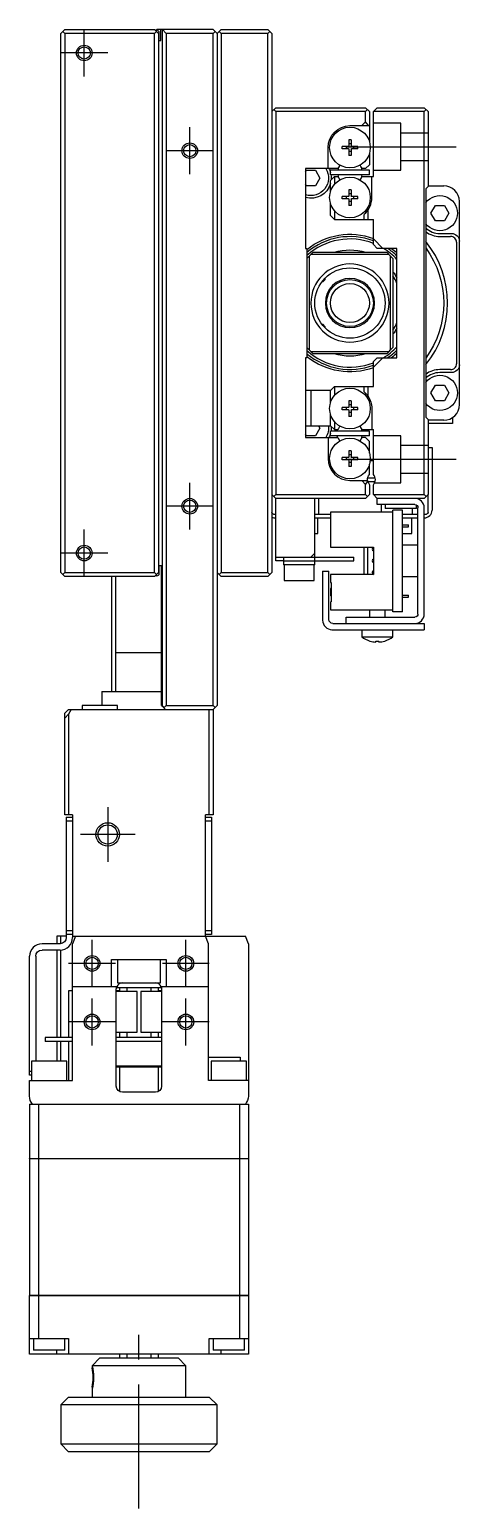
# Model space of a CAD drawing. Extents: x 0 to 434, y -8 to 339.
# Drawn here: x 379.4 to 434.4, y 149.9 to 339.1 of the extents above; entities that cross this region are included whole.
import ezdxf

# ---------------------------------------------------------------- set-up
doc = ezdxf.new("R2010")
doc.units = 0
doc.header["$LTSCALE"] = 0.5
doc.linetypes.add('CENTER', pattern=[50.8, 31.75, -6.35, 6.35, -6.35])
doc.linetypes.add('DASHED', pattern=[19.05, 12.7, -6.35])
for name, color, linetype in [('MSM_CENTER', 1, 'CENTER'), ('MSM_CONTINUOUS', 7, 'CONTINUOUS'), ('MSM_DASHED', 4, 'DASHED'), ('MSM_NARROW', 5, 'CONTINUOUS')]:
    doc.layers.add(name, color=color, linetype=linetype)

msp = doc.modelspace()

# ---------------------------------------------------------------- linework, layer by layer
at = {"layer": 'MSM_CENTER'}
for p, q in [((386.36, 333.14), (386.36, 339.14)), ((389.36, 336.14), (383.36, 336.14)), ((399.86, 320.64), (399.86, 326.64)), ((402.86, 323.64), (396.86, 323.64)), ((419.86, 324.14), (433.94, 324.14)), ((419.86, 284.14), (433.94, 284.14)), ((399.86, 275.14), (399.86, 281.14)), ((402.86, 278.14), (396.86, 278.14)), ((386.36, 269.14), (386.36, 275.14)), ((389.36, 272.14), (383.36, 272.14)), ((389.36, 239.64), (389.36, 232.64)), ((392.86, 236.14), (385.86, 236.14)), ((387.36, 216.64), (387.36, 222.64)), ((399.36, 216.64), (399.36, 222.64)), ((390.36, 219.64), (384.36, 219.64)), ((402.36, 219.64), (396.36, 219.64)), ((387.36, 209.14), (387.36, 215.14)), ((399.36, 209.14), (399.36, 215.14)), ((390.36, 212.14), (384.36, 212.14)), ((402.36, 212.14), (396.36, 212.14)), ((393.36, 149.89), (393.36, 174.89))]:
    msp.add_line(p, q, dxfattribs=at)
at = {"layer": 'MSM_CONTINUOUS'}
for p, q in [((383.86, 339.14), (383.36, 338.64)), ((383.86, 338.64), (383.61, 338.89)), ((383.86, 339.14), (395.36, 339.14)), ((395.36, 339.14), (395.61, 338.89)), ((395.61, 338.89), (395.36, 338.64)), ((395.46, 339.04), (395.66, 339.04)), ((395.51, 338.99), (395.66, 339.14)), ((395.61, 338.89), (395.86, 338.64)), ((402.86, 339.14), (395.66, 339.14)), ((396.16, 337.74), (396.16, 339.14)), ((396.86, 338.64), (396.36, 339.14)), ((396.36, 252.54), (396.36, 339.14)), ((402.86, 339.14), (403.36, 338.64)), ((403.11, 338.89), (402.86, 338.64)), ((403.36, 338.64), (403.86, 339.14)), ((403.86, 338.64), (403.61, 338.89)), ((403.86, 339.14), (409.86, 339.14)), ((410.11, 338.89), (409.86, 339.14)), ((410.11, 338.89), (409.86, 338.64)), ((410.36, 338.64), (410.11, 338.89)), ((383.36, 269.64), (383.36, 338.64)), ((395.36, 338.64), (383.86, 338.64)), ((383.86, 338.64), (383.86, 269.64)), ((395.36, 269.64), (395.36, 338.64)), ((395.86, 338.64), (395.86, 269.64)), ((395.86, 337.74), (396.16, 337.74)), ((395.96, 338.04), (395.96, 338.74)), ((396.86, 338.64), (396.86, 252.64)), ((402.86, 338.64), (396.86, 338.64)), ((402.86, 252.64), (402.86, 338.64)), ((403.36, 338.64), (403.36, 252.64)), ((409.86, 338.64), (403.86, 338.64)), ((403.86, 338.64), (403.86, 269.64)), ((409.86, 269.64), (409.86, 338.64)), ((410.36, 338.64), (410.36, 269.64)), ((410.36, 328.64), (410.86, 329.14)), ((410.86, 328.64), (410.61, 328.89)), ((410.86, 329.14), (422.36, 329.14)), ((410.86, 328.64), (410.86, 279.64)), ((422.36, 328.64), (410.86, 328.64)), ((422.36, 329.14), (422.86, 328.64)), ((422.61, 328.89), (422.36, 328.64)), ((422.36, 327.34), (422.36, 328.64)), ((422.86, 328.64), (422.86, 324.75)), ((423.36, 328.64), (423.86, 329.14)), ((423.36, 320.34), (423.36, 328.64)), ((429.86, 328.64), (423.36, 328.64)), ((423.86, 329.14), (429.86, 329.14)), ((429.86, 329.14), (430.36, 328.64)), ((430.11, 328.89), (429.86, 328.64)), ((429.86, 279.64), (429.86, 328.64)), ((430.36, 328.64), (430.36, 319.04)), ((420.36, 326.84), (422.86, 326.84)), ((422.36, 327.34), (421.86, 326.84)), ((422.72, 326.84), (422.36, 327.34)), ((417.56, 321.34), (417.56, 324.04)), ((420.16, 324.18), (419.36, 324.18)), ((419.36, 323.89), (419.36, 324.18)), ((420.16, 323.89), (419.36, 323.89)), ((419.89, 324.18), (419.89, 323.89)), ((420.51, 325.04), (420.22, 325.04)), ((420.22, 325.04), (420.22, 324.24)), ((420.51, 324.51), (420.22, 324.51)), ((420.22, 323.83), (420.22, 323.04)), ((420.51, 325.04), (420.51, 324.24)), ((420.51, 323.83), (420.51, 323.04)), ((421.36, 324.18), (420.57, 324.18)), ((421.36, 323.89), (420.57, 323.89)), ((420.83, 324.18), (420.83, 323.89)), ((421.36, 323.89), (421.36, 324.18)), ((422.96, 324.14), (423.36, 324.14)), ((420.22, 323.57), (420.51, 323.57)), ((420.51, 323.04), (420.22, 323.04)), ((422.36, 321.34), (422.86, 321.84)), ((422.86, 323.32), (422.86, 321.84)), ((418.82, 321.34), (414.66, 321.34)), ((414.66, 321.34), (414.66, 311.14)), ((414.66, 320.92), (414.79, 321.14)), ((414.79, 321.14), (415.94, 321.14)), ((415.94, 321.14), (416.52, 320.14)), ((416.52, 320.14), (415.94, 319.14)), ((417.86, 320.54), (417.86, 321.14)), ((422.86, 321.14), (417.86, 321.14)), ((422.86, 320.54), (417.86, 320.54)), ((418.36, 320.34), (417.86, 319.84)), ((417.86, 318.35), (417.86, 319.84)), ((418.36, 320.34), (418.36, 319.3)), ((418.36, 320.34), (418.82, 320.34)), ((419.04, 321.71), (418.82, 321.34)), ((418.82, 320.34), (418.9, 320.2)), ((421.69, 319.96), (421.91, 320.34)), ((421.91, 321.34), (421.83, 321.47)), ((422.36, 321.34), (421.91, 321.34)), ((421.91, 320.34), (423.36, 320.34)), ((422.86, 320.54), (422.86, 321.14)), ((423.16, 317.64), (423.16, 320.34)), ((414.79, 319.14), (414.66, 319.35)), ((415.94, 319.14), (414.79, 319.14)), ((420.51, 318.64), (420.22, 318.64)), ((420.22, 318.64), (420.22, 317.84)), ((420.51, 318.11), (420.22, 318.11)), ((420.51, 318.64), (420.51, 317.84)), ((430.06, 318.74), (430.36, 319.04)), ((430.06, 318.74), (430.06, 289.54)), ((430.36, 319.14), (432.36, 319.14)), ((417.86, 315.34), (417.86, 316.92)), ((420.16, 317.78), (419.36, 317.78)), ((419.36, 317.49), (419.36, 317.78)), ((420.16, 317.49), (419.36, 317.49)), ((419.89, 317.78), (419.89, 317.49)), ((420.22, 317.43), (420.22, 316.64)), ((420.22, 317.17), (420.51, 317.17)), ((420.51, 316.64), (420.22, 316.64)), ((420.51, 317.43), (420.51, 316.64)), ((421.36, 317.78), (420.57, 317.78)), ((421.36, 317.49), (420.57, 317.49)), ((420.83, 317.78), (420.83, 317.49)), ((421.36, 317.49), (421.36, 317.78)), ((430.71, 315.64), (431.29, 316.64)), ((431.29, 316.64), (432.44, 316.64)), ((432.44, 316.64), (433.02, 315.64)), ((434.36, 291.14), (434.36, 317.14)), ((417.86, 315.34), (418.36, 314.84)), ((418.36, 315.98), (418.36, 314.84)), ((418.36, 314.84), (423.36, 314.84)), ((422.16, 314.84), (422.16, 315.49)), ((422.66, 316.04), (422.66, 314.84)), ((423.36, 311.64), (423.36, 314.84)), ((431.29, 314.64), (430.71, 315.64)), ((432.44, 314.64), (431.29, 314.64)), ((433.02, 315.64), (432.44, 314.64)), ((423.36, 312.34), (424.57, 311.14)), ((431.86, 313.04), (433.36, 313.04)), ((431.86, 312.65), (433.24, 312.65)), ((414.66, 311.14), (414.86, 311.14)), ((414.86, 311.14), (414.86, 297.14)), ((415.36, 310.34), (415.66, 310.64)), ((415.66, 310.64), (425.06, 310.64)), ((423.86, 311.14), (423.36, 311.64)), ((426.36, 311.14), (423.86, 311.14)), ((425.56, 310.14), (425.06, 310.64)), ((426.36, 297.14), (426.36, 311.14)), ((433.98, 311.91), (433.98, 296.36)), ((414.86, 309.84), (415.16, 310.14)), ((415.36, 310.34), (415.16, 310.14)), ((415.16, 310.14), (415.16, 298.14)), ((425.36, 310.34), (415.36, 310.34)), ((425.56, 298.14), (425.56, 310.14)), ((425.56, 310.14), (425.86, 309.84)), ((425.86, 309.84), (425.86, 298.44)), ((416.8, 306.89), (416.94, 306.89)), ((416.94, 306.89), (417.16, 307.11)), ((416.94, 306.89), (416.94, 307.06)), ((417.16, 307.3), (417.16, 307.11)), ((418.99, 306.94), (418.92, 306.94)), ((418.99, 306.94), (419.05, 307)), ((421.67, 307), (421.74, 306.94)), ((421.81, 306.94), (421.74, 306.94)), ((416.94, 301.39), (416.8, 301.39)), ((416.94, 301.22), (416.94, 301.39)), ((417.16, 301.16), (416.94, 301.39)), ((417.16, 301.16), (417.16, 300.97)), ((414.86, 297.14), (414.66, 297.14)), ((414.66, 297.14), (414.66, 286.94)), ((415.16, 298.14), (414.86, 298.44)), ((415.16, 298.14), (415.66, 297.64)), ((415.36, 297.94), (425.36, 297.94)), ((425.06, 297.64), (415.66, 297.64)), ((424.57, 297.14), (423.36, 295.93)), ((423.36, 296.64), (423.86, 297.14)), ((423.86, 297.14), (426.36, 297.14)), ((425.36, 297.94), (425.06, 297.64)), ((425.36, 297.94), (425.56, 298.14)), ((425.86, 298.44), (425.56, 298.14)), ((423.36, 293.44), (423.36, 296.64)), ((433.24, 295.62), (431.86, 295.62)), ((433.36, 295.24), (431.86, 295.24)), ((418.36, 293.44), (417.86, 292.94)), ((418.36, 293.44), (418.36, 292.3)), ((418.36, 293.44), (423.36, 293.44)), ((422.16, 292.78), (422.16, 293.44)), ((422.66, 293.44), (422.66, 292.23)), ((430.71, 292.64), (431.29, 293.64)), ((431.29, 293.64), (432.44, 293.64)), ((432.44, 293.64), (433.02, 292.64)), ((417.86, 292.94), (414.66, 292.94)), ((415.36, 292.94), (415.36, 288.44)), ((417.86, 291.35), (417.86, 292.94)), ((420.51, 291.64), (420.22, 291.64)), ((420.22, 291.64), (420.22, 290.84)), ((420.51, 291.64), (420.51, 290.84)), ((431.29, 291.64), (430.71, 292.64)), ((432.44, 291.64), (431.29, 291.64)), ((433.02, 292.64), (432.44, 291.64)), ((417.86, 288.44), (417.86, 289.92)), ((420.16, 290.78), (419.36, 290.78)), ((419.36, 290.49), (419.36, 290.78)), ((420.16, 290.49), (419.36, 290.49)), ((419.89, 290.78), (419.89, 290.49)), ((420.51, 291.11), (420.22, 291.11)), ((420.22, 290.43), (420.22, 289.64)), ((420.22, 290.17), (420.51, 290.17)), ((420.51, 289.64), (420.22, 289.64)), ((420.51, 290.43), (420.51, 289.64)), ((421.36, 290.78), (420.57, 290.78)), ((421.36, 290.49), (420.57, 290.49)), ((420.83, 290.78), (420.83, 290.49)), ((421.36, 290.49), (421.36, 290.78)), ((423.16, 290.64), (423.16, 287.94)), ((414.66, 288.44), (417.86, 288.44)), ((416.52, 288.14), (415.94, 287.14)), ((416.35, 288.44), (416.52, 288.14)), ((417.86, 288.44), (418.36, 287.94)), ((417.86, 287.14), (417.86, 287.74)), ((422.86, 287.74), (417.86, 287.74)), ((418.36, 288.98), (418.36, 287.94)), ((418.36, 287.94), (418.82, 287.94)), ((418.9, 288.07), (418.82, 287.94)), ((421.91, 287.94), (421.69, 288.31)), ((421.91, 287.94), (423.36, 287.94)), ((422.86, 287.14), (422.86, 287.74)), ((423.36, 282.2), (423.36, 287.94)), ((430.36, 289.24), (430.06, 289.54)), ((430.36, 289.24), (430.36, 279.64)), ((432.36, 289.14), (430.36, 289.14)), ((433.46, 288.74), (430.36, 288.74)), ((433.46, 289.47), (433.46, 288.74)), ((414.79, 287.14), (414.66, 287.35)), ((414.66, 286.94), (418.82, 286.94)), ((415.94, 287.14), (414.79, 287.14)), ((417.56, 286.94), (417.56, 284.24)), ((422.86, 287.14), (417.86, 287.14)), ((418.82, 286.94), (419.04, 286.56)), ((421.83, 286.8), (421.91, 286.94)), ((422.36, 286.94), (421.91, 286.94)), ((422.86, 286.44), (422.36, 286.94)), ((422.86, 284.95), (422.86, 286.44)), ((420.16, 284.38), (419.36, 284.38)), ((419.36, 284.09), (419.36, 284.38)), ((420.16, 284.09), (419.36, 284.09)), ((419.89, 284.38), (419.89, 284.09)), ((420.51, 285.24), (420.22, 285.24)), ((420.22, 285.24), (420.22, 284.44)), ((420.51, 284.71), (420.22, 284.71)), ((420.22, 284.03), (420.22, 283.24)), ((420.51, 285.24), (420.51, 284.44)), ((420.51, 284.03), (420.51, 283.24)), ((421.36, 284.38), (420.57, 284.38)), ((421.36, 284.09), (420.57, 284.09)), ((420.83, 284.38), (420.83, 284.09)), ((421.36, 284.09), (421.36, 284.38)), ((423.36, 283.94), (422.95, 283.94)), ((422.96, 284.14), (423.36, 284.14)), ((430.36, 285.64), (430.86, 285.64)), ((430.86, 285.64), (430.86, 277.64)), ((420.22, 283.77), (420.51, 283.77)), ((420.51, 283.24), (420.22, 283.24)), ((422.86, 282.2), (422.86, 283.52)), ((420.36, 281.44), (422.62, 281.44)), ((421.86, 281.44), (422.36, 280.94)), ((422.36, 280.94), (422.64, 281.32)), ((422.36, 279.64), (422.36, 280.94)), ((422.62, 281.44), (422.64, 281.32)), ((423.59, 281.74), (422.63, 281.74)), ((422.64, 281.32), (422.86, 280.88)), ((423.57, 281.24), (422.66, 281.24)), ((422.86, 280.88), (422.86, 279.64)), ((423.36, 279.64), (423.36, 280.88)), ((410.86, 279.14), (410.36, 279.64)), ((410.61, 279.39), (410.86, 279.64)), ((410.86, 279.64), (422.36, 279.64)), ((410.86, 271.14), (410.86, 279.14)), ((422.36, 279.14), (410.86, 279.14)), ((415.86, 270.64), (415.86, 279.14)), ((416.36, 277.14), (416.36, 279.14)), ((422.36, 279.64), (422.61, 279.39)), ((422.86, 279.64), (422.36, 279.14)), ((423.36, 279.64), (429.86, 279.64)), ((423.86, 279.14), (423.36, 279.64)), ((423.86, 278.34), (423.86, 279.14)), ((429.86, 279.14), (423.86, 279.14)), ((428.66, 278.34), (423.86, 278.34)), ((424.36, 278.34), (424.36, 277.39)), ((424.86, 278.34), (424.86, 277.84)), ((428.86, 277.84), (428.86, 278.28)), ((429.86, 279.64), (430.11, 279.39)), ((430.36, 279.64), (429.86, 279.14)), ((430.36, 277.34), (430.36, 279.64)), ((410.56, 277.14), (410.86, 277.14)), ((415.86, 277.14), (417.86, 277.14)), ((415.86, 276.64), (417.86, 276.64)), ((416.26, 274.64), (416.26, 276.64)), ((417.86, 277.39), (417.86, 272.89)), ((425.86, 277.39), (417.86, 277.39)), ((428.86, 277.84), (424.86, 277.84)), ((427.06, 277.64), (425.86, 277.64)), ((425.86, 264.64), (425.86, 277.64)), ((427.06, 264.64), (427.06, 277.64)), ((427.06, 277.14), (429.06, 277.14)), ((427.06, 276.64), (429.06, 276.64)), ((428.26, 274.64), (428.26, 276.64)), ((428.36, 277.14), (428.36, 277.84)), ((429.06, 264.34), (429.06, 277.94)), ((429.86, 264.34), (429.86, 277.94)), ((429.86, 277.14), (430.16, 277.14)), ((415.86, 274.64), (416.26, 274.64)), ((427.06, 275.76), (427.86, 275.76)), ((427.06, 275.51), (427.86, 275.51)), ((427.06, 274.64), (428.26, 274.64)), ((427.86, 275.51), (427.86, 275.76)), ((417.86, 272.89), (423.36, 272.89)), ((422.16, 269.39), (422.16, 272.89)), ((422.66, 269.39), (422.66, 272.89)), ((423.36, 272.89), (423.36, 269.39)), ((429.06, 273.14), (427.06, 273.14)), ((410.86, 271.64), (420.86, 271.64)), ((411.86, 271.14), (410.86, 271.14)), ((411.86, 271.64), (411.86, 270.64)), ((411.86, 271.14), (420.86, 271.14)), ((415.86, 270.64), (411.86, 270.64)), ((411.96, 270.64), (411.96, 268.64)), ((415.86, 272.14), (415.36, 271.64)), ((415.76, 268.64), (415.76, 270.64)), ((420.86, 271.14), (420.86, 271.64)), ((383.36, 269.64), (383.86, 269.14)), ((383.61, 269.39), (383.86, 269.64)), ((383.86, 269.64), (395.36, 269.64)), ((395.36, 269.14), (383.86, 269.14)), ((389.86, 269.14), (389.86, 254.44)), ((390.36, 269.14), (390.36, 254.44)), ((395.36, 269.64), (395.61, 269.39)), ((395.61, 269.39), (395.36, 269.14)), ((395.66, 269.24), (395.46, 269.24)), ((395.86, 269.64), (395.61, 269.39)), ((395.86, 270.54), (396.26, 270.54)), ((395.96, 269.54), (395.96, 270.24)), ((396.26, 252.64), (396.26, 270.54)), ((403.86, 269.14), (403.36, 269.64)), ((403.61, 269.39), (403.86, 269.64)), ((403.86, 269.64), (409.86, 269.64)), ((409.86, 269.14), (403.86, 269.14)), ((410.11, 269.39), (409.86, 269.64)), ((409.86, 269.14), (410.11, 269.39)), ((410.11, 269.39), (410.36, 269.64)), ((416.86, 269.84), (417.66, 269.84)), ((416.86, 269.84), (416.86, 263.54)), ((417.66, 263.64), (417.66, 269.84)), ((417.86, 269.39), (417.86, 268.39)), ((423.36, 269.39), (417.86, 269.39)), ((427.06, 269.14), (429.06, 269.14)), ((411.96, 268.64), (415.76, 268.64)), ((417.86, 268.39), (417.96, 268.39)), ((417.96, 267.59), (417.86, 267.59)), ((417.86, 267.59), (417.86, 266.69)), ((417.96, 267.21), (417.86, 267.21)), ((417.96, 267.06), (417.86, 267.06)), ((417.96, 268.39), (417.96, 265.89)), ((417.96, 266.69), (417.86, 266.69)), ((417.86, 265.89), (417.86, 264.89)), ((417.86, 265.89), (417.96, 265.89)), ((427.06, 266.76), (427.86, 266.76)), ((427.06, 266.51), (427.86, 266.51)), ((427.86, 266.51), (427.86, 266.76)), ((417.86, 264.89), (425.86, 264.89)), ((418.16, 263.14), (429.86, 263.14)), ((419.86, 263.14), (419.86, 263.94)), ((419.86, 263.94), (428.66, 263.94)), ((422.86, 264.89), (422.86, 263.94)), ((424.86, 263.94), (424.86, 264.89)), ((427.06, 264.64), (425.86, 264.64)), ((429.86, 263.14), (429.86, 262.34)), ((418.06, 262.34), (429.86, 262.34)), ((421.86, 262.34), (421.86, 261.44)), ((421.86, 261.44), (425.86, 261.44)), ((425.86, 261.44), (425.86, 262.34)), ((390.36, 259.44), (396.26, 259.44)), ((422.91, 260.88), (422.94, 260.88)), ((423.66, 260.88), (424.06, 260.88)), ((423.66, 260.75), (423.66, 260.88)), ((424.06, 260.88), (424.06, 260.75)), ((424.79, 260.88), (424.81, 260.88)), ((388.61, 254.44), (396.26, 254.44)), ((388.61, 254.44), (388.61, 252.64)), ((383.86, 251.64), (384.36, 252.14)), ((384.67, 252.14), (384.36, 251.52)), ((384.36, 252.14), (402.86, 252.14)), ((390.61, 252.64), (386.11, 252.64)), ((386.11, 252.64), (386.11, 252.14)), ((390.61, 252.14), (390.61, 252.64)), ((396.26, 252.64), (396.36, 252.54)), ((396.36, 252.54), (396.56, 252.34)), ((396.56, 252.34), (396.86, 252.64)), ((396.56, 252.34), (396.76, 252.14)), ((396.86, 252.64), (402.86, 252.64)), ((402.36, 238.64), (402.36, 252.14)), ((402.86, 252.64), (403.11, 252.39)), ((403.36, 252.64), (402.86, 252.14)), ((402.86, 252.14), (402.86, 238.64)), ((383.86, 238.64), (383.86, 251.64)), ((384.36, 251.52), (383.86, 251.02)), ((384.36, 251.52), (384.36, 238.64)), ((384.86, 238.64), (383.86, 238.64)), ((384.86, 238.64), (384.86, 222.94)), ((402.86, 238.64), (401.86, 238.64)), ((401.86, 223.14), (401.86, 238.64)), ((384.06, 238.34), (384.86, 238.34)), ((384.06, 238.34), (384.06, 222.94)), ((384.86, 237.84), (384.06, 237.84)), ((401.86, 238.34), (402.66, 238.34)), ((402.66, 237.84), (401.86, 237.84)), ((402.66, 238.34), (402.66, 223.34)), ((384.06, 223.84), (384.86, 223.84)), ((384.86, 223.34), (384.06, 223.34)), ((401.86, 223.84), (402.66, 223.84)), ((402.66, 223.34), (401.86, 223.34)), ((383.26, 222.14), (380.96, 222.14)), ((382.86, 223.14), (382.86, 222.14)), ((384.06, 223.14), (382.86, 223.14)), ((383.36, 222.14), (383.36, 223.14)), ((385.25, 223.14), (384.86, 222.14)), ((384.86, 223.14), (401.86, 223.14)), ((384.86, 204.64), (384.86, 222.14)), ((402.26, 222.14), (401.88, 223.14)), ((401.88, 223.14), (406.98, 223.14)), ((402.26, 204.64), (402.26, 222.14)), ((407.36, 222.14), (406.98, 223.14)), ((407.36, 222.14), (407.36, 202.64)), ((379.36, 205.34), (379.36, 220.54)), ((380.16, 220.54), (380.16, 207.14)), ((383.26, 221.34), (380.96, 221.34)), ((382.86, 221.34), (382.86, 210.14)), ((383.36, 210.14), (383.36, 221.34)), ((389.86, 220.14), (396.86, 220.14)), ((389.86, 216.64), (389.86, 220.14)), ((390.61, 220.14), (390.61, 217.14)), ((396.11, 217.14), (396.11, 220.14)), ((396.86, 220.14), (396.86, 216.64)), ((384.86, 216.14), (384.36, 216.14)), ((384.36, 216.14), (384.36, 210.14)), ((390.49, 216.64), (384.86, 216.64)), ((390.46, 203.94), (390.46, 216.34)), ((390.86, 216.14), (390.46, 216.14)), ((393.11, 216.04), (390.46, 216.04)), ((390.49, 216.64), (390.49, 216.55)), ((390.49, 216.55), (390.52, 216.63)), ((390.49, 216.54), (396.24, 216.54)), ((390.61, 217.14), (396.11, 217.14)), ((390.86, 216.54), (390.86, 216.04)), ((391.86, 216.04), (391.86, 216.54)), ((393.11, 210.84), (393.11, 216.04)), ((393.61, 216.04), (393.61, 210.84)), ((396.26, 216.04), (393.61, 216.04)), ((394.86, 216.54), (394.86, 216.04)), ((395.86, 216.04), (395.86, 216.54)), ((396.26, 216.14), (395.86, 216.14)), ((396.21, 216.62), (396.24, 216.55)), ((396.24, 216.64), (396.24, 216.55)), ((402.26, 216.64), (396.24, 216.64)), ((396.26, 216.34), (396.26, 203.94)), ((384.86, 210.14), (381.36, 210.14)), ((381.36, 210.14), (381.36, 209.64)), ((390.46, 210.84), (393.11, 210.84)), ((396.26, 210.14), (390.46, 210.14)), ((390.86, 210.84), (390.86, 210.14)), ((391.86, 210.14), (391.86, 210.84)), ((393.61, 210.84), (396.26, 210.84)), ((394.86, 210.84), (394.86, 210.14)), ((395.86, 210.14), (395.86, 210.84)), ((384.86, 209.64), (381.36, 209.64)), ((382.86, 209.64), (382.86, 207.14)), ((383.36, 207.14), (383.36, 209.64)), ((384.36, 209.64), (384.36, 204.64)), ((396.26, 209.64), (390.46, 209.64)), ((384.11, 207.14), (379.61, 207.14)), ((379.61, 207.14), (379.61, 204.64)), ((384.11, 204.64), (384.11, 207.14)), ((390.46, 206.54), (396.26, 206.54)), ((396.26, 206.34), (390.46, 206.34)), ((390.86, 206.34), (390.86, 203.24)), ((395.86, 203.24), (395.86, 206.34)), ((402.26, 207.64), (406.31, 207.64)), ((407.11, 207.14), (402.61, 207.14)), ((402.61, 207.14), (402.61, 204.64)), ((406.31, 207.64), (406.31, 207.14)), ((407.11, 204.64), (407.11, 207.14)), ((379.36, 205.84), (379.61, 205.84)), ((379.61, 205.34), (379.36, 205.34)), ((379.36, 202.64), (379.36, 204.64)), ((379.36, 204.64), (384.86, 204.64)), ((407.36, 204.64), (402.26, 204.64)), ((395.46, 203.14), (391.26, 203.14)), ((379.36, 201.64), (379.36, 194.65)), ((379.36, 201.64), (407.36, 201.64)), ((380.52, 201.64), (380.52, 194.65)), ((406.21, 201.64), (406.21, 194.65)), ((407.36, 201.64), (407.36, 194.65)), ((379.36, 194.65), (407.36, 194.65)), ((379.36, 194.64), (379.36, 177.15)), ((407.36, 194.64), (379.36, 194.64)), ((379.37, 194.64), (379.37, 194.65)), ((380.52, 194.64), (380.52, 194.65)), ((380.52, 194.64), (380.52, 177.15)), ((406.21, 194.64), (406.21, 194.65)), ((406.21, 194.64), (406.21, 177.15)), ((407.35, 194.64), (407.35, 194.65)), ((407.36, 194.64), (407.36, 177.15)), ((379.36, 177.15), (407.36, 177.15)), ((407.36, 177.14), (379.36, 177.14)), ((379.36, 169.64), (379.36, 177.14)), ((379.37, 177.14), (379.37, 177.15)), ((380.52, 177.14), (380.52, 177.15)), ((380.52, 177.14), (380.52, 171.64)), ((406.21, 177.14), (406.21, 177.15)), ((406.21, 177.14), (406.21, 171.64)), ((407.35, 177.14), (407.35, 177.15)), ((407.36, 177.14), (407.36, 169.64)), ((379.36, 171.64), (384.36, 171.64)), ((379.86, 171.64), (379.86, 170.14)), ((383.86, 170.14), (383.86, 171.64)), ((384.36, 171.64), (384.36, 169.64)), ((402.36, 171.64), (407.36, 171.64)), ((402.36, 169.64), (402.36, 171.64)), ((402.86, 171.64), (402.86, 170.14)), ((406.86, 170.14), (406.86, 171.64)), ((407.36, 169.64), (379.36, 169.64)), ((383.86, 170.14), (379.86, 170.14)), ((382.86, 169.64), (382.86, 170.14)), ((387.36, 168.14), (388.36, 169.14)), ((388.36, 169.14), (398.36, 169.14)), ((390.86, 169.64), (390.86, 169.14)), ((391.86, 169.14), (391.86, 169.64)), ((394.86, 169.64), (394.86, 169.14)), ((395.86, 169.14), (395.86, 169.64)), ((398.36, 169.14), (399.36, 168.14)), ((406.86, 170.14), (402.86, 170.14)), ((403.86, 169.64), (403.86, 170.14)), ((399.36, 168.14), (387.36, 168.14)), ((387.36, 168.14), (387.36, 167.89)), ((399.36, 164.14), (399.36, 168.14)), ((387.36, 165.39), (387.36, 165.14)), ((387.36, 165.14), (387.36, 164.14)), ((384.36, 164.14), (383.36, 163.14)), ((403.36, 163.14), (383.36, 163.14)), ((383.36, 163.14), (383.36, 158.14)), ((384.36, 164.14), (402.36, 164.14)), ((403.36, 163.14), (402.36, 164.14)), ((403.36, 158.14), (403.36, 163.14)), ((383.36, 158.14), (403.36, 158.14)), ((383.36, 158.14), (384.36, 157.14)), ((402.36, 157.14), (384.36, 157.14)), ((402.36, 157.14), (403.36, 158.14))]:
    msp.add_line(p, q, dxfattribs=at)
for centre, radius in [((386.36, 336.14), 0.783), ((420.36, 324.04), 2.6), ((399.86, 323.64), 0.783), ((420.36, 317.64), 2.6), ((420.36, 304.14), 4.5), ((420.36, 304.14), 3), ((420.36, 290.64), 2.6), ((420.36, 284.24), 2.6), ((399.86, 278.14), 0.783), ((386.36, 272.14), 0.783), ((389.36, 236.14), 1.23), ((387.36, 219.64), 0.783), ((399.36, 219.64), 0.783), ((387.36, 212.14), 0.783), ((399.36, 212.14), 0.783)]:
    msp.add_circle(centre, radius, dxfattribs=at)
at = {"layer": 'MSM_CONTINUOUS', "extrusion": (0, 0, -1)}
for radius in [5, 3.15]:
    msp.add_circle((-420.36, 304.14), radius, dxfattribs=at)
at = {"layer": 'MSM_CONTINUOUS'}
for centre, radius, start, end in [((395.66, 338.74), 0.3, 0, 90), ((395.66, 338.04), 0.3, 311.8103, 0), ((420.36, 320.84), 1.59, 143.8028, 169.1069), ((420.48, 320.72), 1.75, 142.994, 145.4948), ((420.25, 320.72), 1.75, 25.4948, 37.006), ((420.36, 320.84), 1.59, 10.8931, 36.1972), ((420.36, 320.84), 1.59, 190.8931, 216.1972), ((420.48, 320.95), 1.75, 205.4948, 217.006), ((420.36, 320.84), 1.59, 323.8028, 349.107), ((420.25, 320.95), 1.75, 322.994, 325.4948), ((432.36, 317.14), 2, 0, 90), ((420.36, 317.64), 2.8, 310.0052, 360), ((420.36, 304.14), 8.5, 69.3327, 130.3202), ((420.36, 304.14), 8.2, 68.5399, 132.1236), ((431.86, 315.64), 2.6, 226.1869, 270), ((431.86, 315.64), 2.98, 232.8698, 270), ((433.26, 311.93), 0.727, 358.5587, 91.4413), ((420.36, 304.14), 8.2, 42.9703, 58.6119), ((420.36, 304.14), 8.5, 45.0991, 55.4397), ((420.36, 304.14), 12.5, 320.8958, 39.1042), ((420.36, 304.14), 6.5, 22.6199, 32.2042), ((420.36, 304.14), 6.5, 327.7958, 337.3801), ((420.36, 304.14), 8.2, 227.8764, 291.4601), ((420.36, 304.14), 8.5, 229.6798, 290.6673), ((420.36, 304.14), 8.2, 301.3881, 317.0297), ((420.36, 304.14), 8.5, 304.5603, 314.9009), ((431.86, 292.64), 2.98, 90, 127.1302), ((431.86, 292.64), 2.6, 90, 133.8131), ((433.26, 296.35), 0.727, 268.5587, 1.4413), ((420.36, 290.64), 2.8, 34.7719, 49.9948), ((432.36, 291.14), 2, 270, 0), ((420.25, 287.44), 1.59, 161.6416, 169.1069), ((420.48, 287.32), 1.75, 142.994, 154.5052), ((420.25, 287.32), 1.75, 34.5052, 37.006), ((420.36, 287.44), 1.59, 10.8931, 36.1972), ((420.25, 287.44), 1.59, 190.8931, 198.3584), ((420.48, 287.55), 1.75, 214.5052, 217.006), ((420.36, 287.44), 1.59, 323.8028, 349.1069), ((420.25, 287.55), 1.75, 322.994, 334.5052), ((420.36, 284.24), 2.8, 180, 270), ((422.61, 281.54), 1, 318.5904, 41.4096), ((428.66, 277.94), 1.2, 0, 90), ((410.86, 277.64), 1, 239.9999, 270), ((429.86, 277.64), 1, 270, 0), ((423.46, 272.64), 0.25, 113.5782, 246.4218), ((423.46, 271.14), 0.25, 113.5782, 246.4218), ((395.66, 269.54), 0.3, 270, 0), ((395.66, 270.24), 0.3, 0, 48.1897), ((423.46, 269.64), 0.25, 113.5782, 246.4218), ((418.06, 263.54), 1.2, 180, 270), ((428.66, 264.34), 1.2, 270, 0), ((423.86, 263.94), 3.2, 231.3178, 252.73), ((423.86, 263.94), 3.2, 287.27, 308.6822), ((423.86, 263.94), 3.19, 253.0947, 266.4096), ((423.86, 263.94), 3.19, 273.5904, 286.9053), ((380.96, 220.54), 1.6, 90, 180), ((383.26, 222.94), 1.6, 270, 0), ((391.26, 216.34), 0.8, 89.9994, 158.4559), ((395.46, 216.34), 0.801, 21.0814, 89.937), ((381.49, 166.64), 6, 347.9783, 12.0217)]:
    msp.add_arc(centre, radius, start, end, dxfattribs=at)
at = {"layer": 'MSM_CONTINUOUS', "extrusion": (0, 0, -1)}
for centre, radius, start, end in [((-420.36, 324.04), 2.8, 0, 90), ((-420.16, 324.24), 0.06, 180, 270), ((-420.16, 323.83), 0.06, 90, 180), ((-420.57, 324.24), 0.06, 270, 0), ((-420.57, 323.83), 0.06, 0, 90), ((-415.36, 320.14), 2.25, 147.769, 288.1262), ((-415.36, 320.14), 2.6, 152.5136, 164.0576), ((-415.36, 320.14), 2.6, 171.1501, 184.5966), ((-415.36, 320.14), 2.6, 195.9424, 285.6185), ((-431.86, 315.64), 2.25, 36.8699, 323.1301), ((-420.16, 317.84), 0.06, 180, 270), ((-420.16, 317.43), 0.06, 90, 180), ((-420.57, 317.84), 0.06, 270, 0), ((-420.57, 317.43), 0.06, 0, 90), ((-420.36, 304.14), 8.8, 51.3178, 109.9323), ((-433.36, 312.04), 1, 90, 180), ((-420.36, 304.14), 6.8, 72.9174, 107.0826), ((-420.36, 304.14), 8.8, 127.3018, 132.9859), ((-420.36, 304.14), 12, 143.9334, 216.0666), ((-420.36, 304.14), 6.8, 143.9811, 151.9275), ((-420.36, 304.14), 6.8, 208.0725, 216.0189), ((-420.36, 304.14), 8.8, 250.0677, 308.6822), ((-420.36, 304.14), 6.8, 252.9174, 287.0826), ((-420.36, 304.14), 8.8, 227.0141, 232.6982), ((-433.36, 296.24), 1, 180, 270), ((-431.86, 292.64), 2.25, 36.8699, 323.1301), ((-420.36, 290.64), 2.8, 145.2281, 180), ((-420.16, 290.84), 0.06, 180, 270), ((-420.16, 290.43), 0.06, 90, 180), ((-420.57, 290.84), 0.06, 270, 0), ((-420.57, 290.43), 0.06, 0, 90), ((-415.36, 288.14), 2.25, 172.3377, 212.231), ((-415.36, 288.14), 2.6, 175.4034, 188.8499), ((-415.36, 288.14), 2.6, 195.9424, 207.4864), ((-420.16, 284.44), 0.06, 180, 270), ((-420.16, 284.03), 0.06, 90, 180), ((-420.57, 284.44), 0.06, 270, 0), ((-420.57, 284.03), 0.06, 0, 90), ((-423.61, 281.54), 1, 354.2608, 41.4096), ((-428.66, 277.94), 0.4, 90, 180), ((-410.56, 277.34), 0.2, 270, 0), ((-430.16, 277.34), 0.2, 180, 270), ((-418.16, 263.64), 0.5, 270, 0), ((-428.66, 264.34), 0.4, 180, 270), ((-383.26, 222.94), 0.8, 180, 270), ((-380.96, 220.54), 0.8, 0, 90), ((-391.26, 216.34), 0.8, 0, 15.1266), ((-395.46, 216.34), 0.8, 164.8734, 180), ((-380.86, 202.64), 1.5, 318.1897, 0), ((-391.26, 203.94), 0.8, 270, 0), ((-395.46, 203.94), 0.8, 180, 270), ((-405.86, 202.64), 1.5, 180, 221.8103)]:
    msp.add_arc(centre, radius, start, end, dxfattribs=at)
at = {"layer": 'MSM_DASHED'}
for p, q in [((426.86, 327.14), (423.36, 327.14)), ((426.86, 321.14), (426.86, 327.14)), ((430.36, 325.89), (426.86, 325.89)), ((426.86, 322.39), (430.36, 322.39)), ((423.36, 321.14), (426.86, 321.14)), ((426.86, 287.14), (423.36, 287.14)), ((426.86, 281.14), (426.86, 287.14)), ((430.36, 285.89), (426.86, 285.89)), ((426.86, 282.39), (430.36, 282.39)), ((423.53, 281.14), (426.86, 281.14))]:
    msp.add_line(p, q, dxfattribs=at)
at = {"layer": 'MSM_NARROW'}
for centre, radius in [((386.36, 336.14), 1), ((399.86, 323.64), 1), ((420.36, 304.14), 2.5), ((399.86, 278.14), 1), ((386.36, 272.14), 1), ((389.36, 236.14), 1.5), ((387.36, 219.64), 1), ((399.36, 219.64), 1), ((387.36, 212.14), 1), ((399.36, 212.14), 1)]:
    msp.add_circle(centre, radius, dxfattribs=at)
at = {"layer": 'MSM_NARROW', "extrusion": (0, 0, -1)}
msp.add_arc((-381.58, 166.64), 5.98, 165.4991, 194.5009, dxfattribs=at)

doc.saveas('drawing.dxf')
